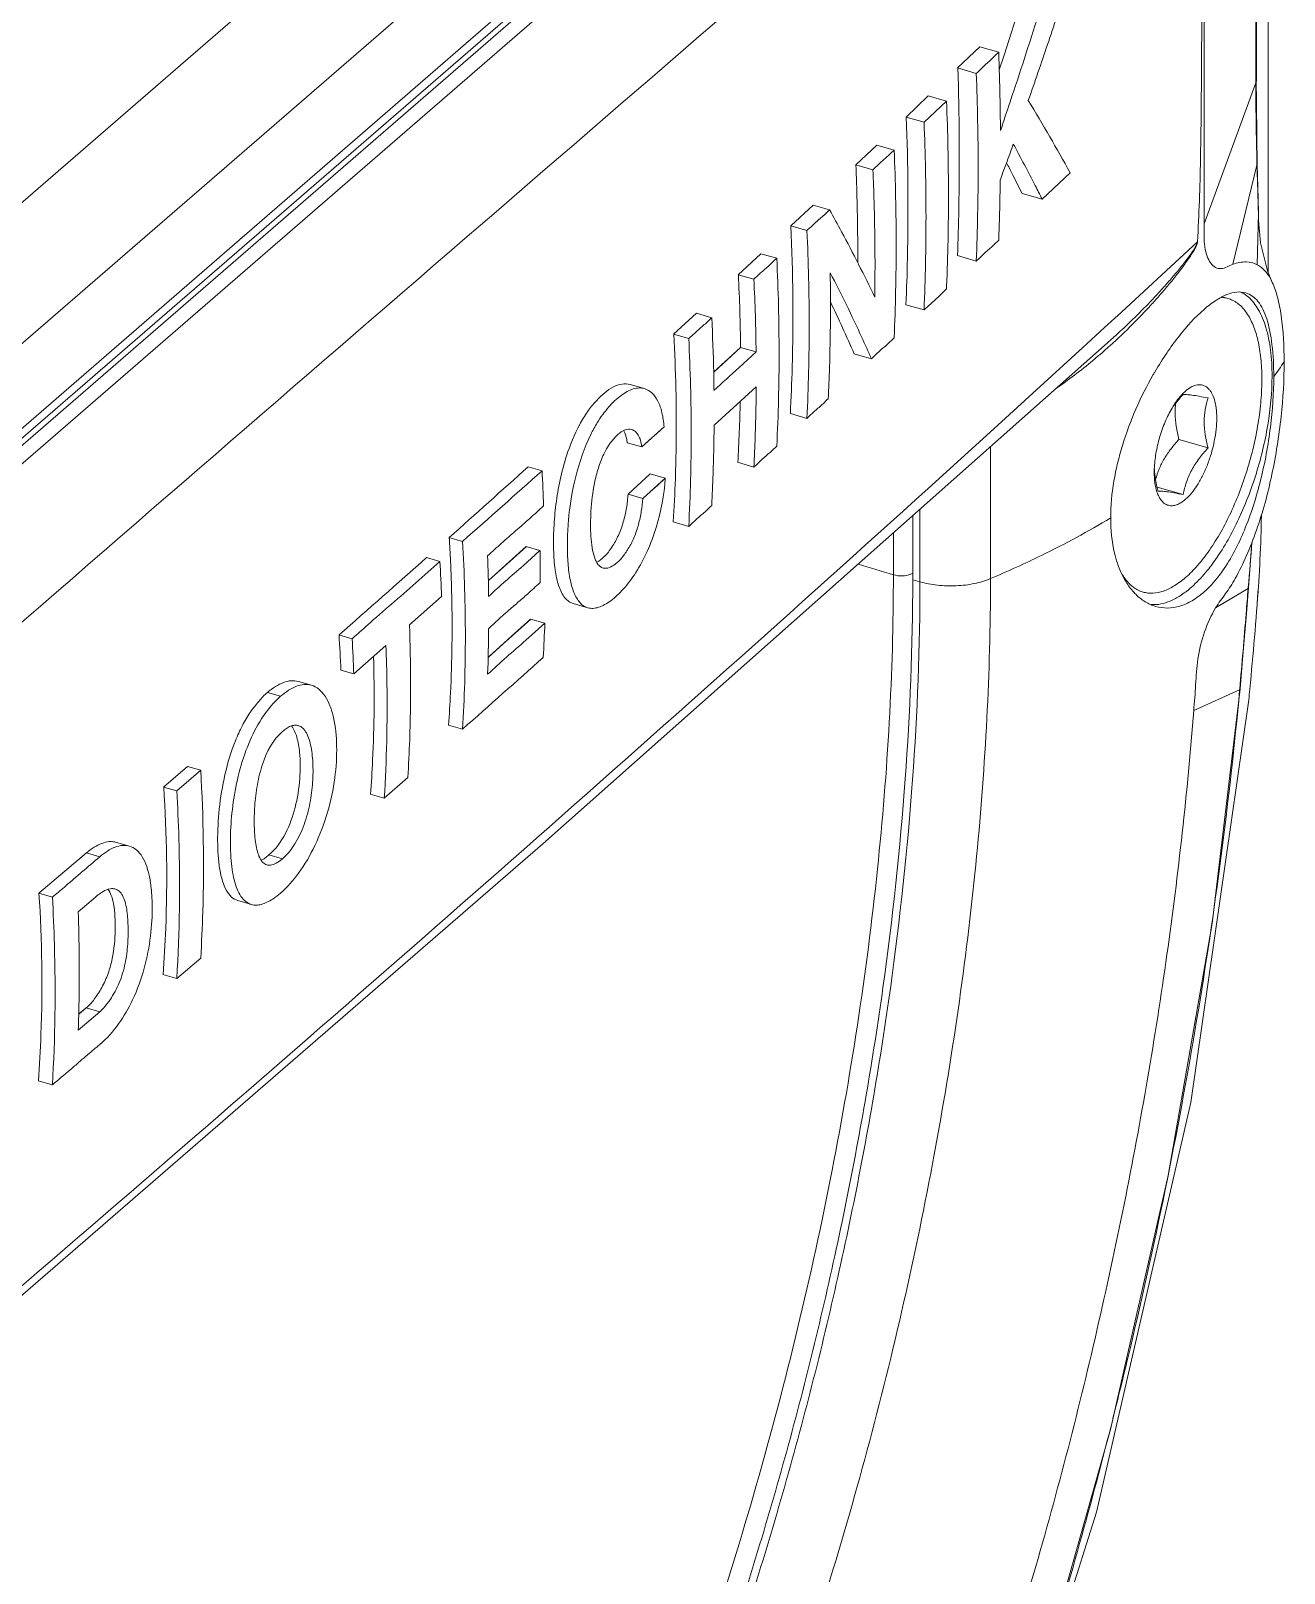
# Model space of a CAD drawing. Header units: millimetres. Extents: x 0 to 3564, y 0 to 2520.
# Drawn here: x 2836.3 to 2877, y 1977.7 to 2027.8 of the extents above; entities that cross this region are included whole.
import ezdxf

# ---------------------------------------------------------------- set-up
doc = ezdxf.new("R2010")
doc.units = ezdxf.units.MM
doc.layers.get('0').update_dxf_attribs({"lineweight": 13})

msp = doc.modelspace()

# ---------------------------------------------------------------- linework, layer by layer
for p, q in [((2876.513, 2047.418), (2876.513, 2019.907)), ((2876.107, 2043.525), (2876.111, 2026.077)), ((2876.126, 2026.137), (2876.122, 2043.586)), ((2874.431, 2021.492), (2874.424, 2041.398)), ((2812.191, 1996.985), (2862.059, 2040.172)), ((2864.68, 2039.695), (2812.191, 1994.238)), ((2812.191, 1993.906), (2864.922, 2039.572)), ((2864.705, 2039.157), (2812.191, 1993.677)), ((2812.191, 1993.075), (2865.238, 2039.016)), ((2812.191, 2001.573), (2855.322, 2038.925)), ((2868.002, 2027.209), (2868.402, 2028.465)), ((2866.416, 2026.555), (2867.132, 2027.242)), ((2867.132, 2027.242), (2867.75, 2027.064)), ((2867.935, 2027.003), (2868.002, 2027.209)), ((2867.936, 2027.003), (2868.002, 2027.209)), ((2866.416, 2026.555), (2867.022, 2026.38)), ((2876.111, 2026.077), (2874.431, 2021.492)), ((2876.126, 2026.137), (2876.111, 2026.077)), ((2876.126, 2026.139), (2876.126, 2026.137)), ((2864.741, 2024.96), (2865.462, 2025.645)), ((2865.322, 2024.792), (2866.053, 2025.474)), ((2865.462, 2025.645), (2866.053, 2025.474)), ((2864.741, 2024.96), (2865.322, 2024.792)), ((2863.109, 2023.408), (2863.788, 2024.049)), ((2863.788, 2024.049), (2864.349, 2023.887)), ((2863.109, 2023.408), (2863.66, 2023.249)), ((2868.212, 2023.073), (2868.19, 2023.116)), ((2868.212, 2023.073), (2868.19, 2023.116)), ((2868.513, 2022.481), (2868.212, 2023.073)), ((2869.161, 2022.293), (2870.07, 2023.153)), ((2876.146, 2023.4), (2875.366, 2020.177)), ((2876.145, 2023.441), (2876.146, 2023.4)), ((2876.152, 2023.441), (2876.146, 2023.4)), ((2876.146, 2023.4), (2876.161, 2022.88)), ((2868.513, 2022.481), (2869.161, 2022.293)), ((2860.992, 2021.422), (2861.718, 2022.101)), ((2861.718, 2022.101), (2862.251, 2021.947)), ((2876.193, 2021.844), (2876.156, 2020.163)), ((2876.193, 2021.851), (2876.193, 2021.844)), ((2876.193, 2021.844), (2876.2, 2021.615)), ((2860.992, 2021.422), (2861.517, 2021.271)), ((2859.28, 2019.838), (2860.015, 2020.52)), ((2860.015, 2020.52), (2860.535, 2020.37)), ((2866.406, 2020.458), (2867.022, 2020.281)), ((2874.21, 2020.907), (2871.737, 2018.623)), ((2859.28, 2019.838), (2859.792, 2019.69)), ((2866.053, 2019.374), (2866.056, 2019.464)), ((2866.053, 2019.374), (2866.057, 2019.464)), ((2865.816, 2019.145), (2865.322, 2018.692)), ((2866.053, 2019.374), (2865.816, 2019.145)), ((2875.199, 2019.068), (2875.069, 2019.105)), ((2857.182, 2017.903), (2857.922, 2018.583)), ((2857.922, 2018.583), (2858.421, 2018.439)), ((2864.73, 2018.863), (2865.322, 2018.692)), ((2871.737, 2018.623), (2871.188, 2018.119)), ((2871.188, 2018.119), (2870.486, 2017.474)), ((2852.934, 2001.348), (2871.477, 2017.797)), ((2857.182, 2017.903), (2857.674, 2017.761)), ((2858.484, 2016.673), (2859.352, 2017.477)), ((2858.491, 2016.671), (2859.358, 2017.475)), ((2859.352, 2017.477), (2859.865, 2017.329)), ((2870.486, 2017.474), (2867.727, 2014.953)), ((2871.477, 2017.797), (2871.486, 2017.805)), ((2859.865, 2017.329), (2859.304, 2016.816)), ((2863.049, 2017.268), (2863.613, 2017.105)), ((2856.24, 2016.136), (2855.768, 2016.272)), ((2858.498, 2014.948), (2859.868, 2016.199)), ((2873.822, 2016.055), (2873.728, 2015.967)), ((2860.977, 2015.327), (2861.517, 2015.171)), ((2867.727, 2014.953), (2866.159, 2013.529)), ((2856.874, 2014.899), (2856.148, 2014.242)), ((2874.556, 2014.211), (2873.61, 2014.484)), ((2856.148, 2014.242), (2855.674, 2014.379)), ((2867.483, 2014.254), (2867.483, 2009.964)), ((2852.45, 2013.601), (2852.906, 2013.469)), ((2859.264, 2013.743), (2859.792, 2013.59)), ((2866.159, 2013.529), (2865.456, 2012.892)), ((2855.703, 2012.705), (2856.422, 2013.364)), ((2856.182, 2012.567), (2856.908, 2013.224)), ((2856.908, 2013.224), (2856.422, 2013.364)), ((2873.744, 2012.696), (2872.901, 2012.939)), ((2855.703, 2012.705), (2856.182, 2012.567)), ((2864.955, 2012.012), (2864.955, 2009.929)), ((2865.19, 2009.861), (2865.19, 2012.22)), ((2857.165, 2011.808), (2857.674, 2011.661)), ((2864.327, 2011.455), (2864.327, 2010.09)), ((2849.881, 2011.301), (2850.324, 2011.173)), ((2851.554, 2010.247), (2852.396, 2011.005)), ((2851.838, 2010.509), (2852.39, 2011.007)), ((2852.39, 2011.007), (2852.839, 2010.877)), ((2875.87, 2009.675), (2875.982, 2011.142)), ((2849.146, 2010.648), (2849.586, 2010.521)), ((2851.16, 2009.901), (2851.838, 2010.509)), ((2852.289, 2010.379), (2852.839, 2010.877)), ((2851.166, 2009.899), (2851.554, 2010.247)), ((2864.894, 2010.104), (2864.962, 2010.136)), ((2864.955, 2009.929), (2865.19, 2009.861)), ((2872.445, 2009.527), (2872.315, 2009.564)), ((2875.86, 2009.64), (2874.801, 2009.01)), ((2875.87, 2009.675), (2875.86, 2009.64)), ((2875.863, 2009.675), (2875.86, 2009.64)), ((2849.64, 2009.379), (2848.598, 2008.46)), ((2853.919, 2009.154), (2854.393, 2009.017)), ((2851.634, 2007.834), (2852.539, 2008.648)), ((2852.384, 2007.963), (2852.997, 2008.517)), ((2852.533, 2008.65), (2852.997, 2008.517)), ((2846.301, 2008.137), (2846.733, 2008.012)), ((2847.833, 2007.787), (2846.787, 2006.87)), ((2851.155, 2007.412), (2851.302, 2007.544)), ((2851.161, 2007.41), (2851.634, 2007.834)), ((2875.69, 2007.461), (2875.596, 2006.382)), ((2846.363, 2006.992), (2846.787, 2006.87)), ((2845.407, 2006.499), (2844.986, 2006.62)), ((2843.977, 2006.265), (2844.408, 2006.141)), ((2875.582, 2006.345), (2874.09, 2005.677)), ((2875.585, 2006.383), (2875.582, 2006.345)), ((2875.596, 2006.382), (2875.582, 2006.345)), ((2849.861, 2005.207), (2850.324, 2005.073)), ((2840.601, 2003.192), (2841.38, 2003.861)), ((2841.032, 2003.068), (2841.81, 2003.737)), ((2841.38, 2003.861), (2841.81, 2003.737)), ((2848.544, 2003.502), (2847.779, 2002.829)), ((2840.601, 2003.192), (2841.032, 2003.068)), ((2847.324, 2002.961), (2847.779, 2002.829)), ((2839.493, 2001.272), (2839.069, 2001.395)), ((2836.548, 1999.743), (2838.093, 2001.052)), ((2838.093, 2001.052), (2838.529, 2000.925)), ((2844.029, 2000.987), (2844.466, 2000.861)), ((2843.772, 2000.81), (2843.848, 2000.849)), ((2836.548, 1999.743), (2836.989, 1999.616)), ((2838.388, 1999.618), (2837.828, 1999.141)), ((2843.018, 1999.502), (2843.456, 1999.375)), ((2841.81, 1997.637), (2841.032, 1996.968)), ((2840.58, 1997.098), (2841.032, 1996.968)), ((2837.828, 1995.295), (2838.528, 1995.891)), ((2837.841, 1995.811), (2838.085, 1996.019)), ((2837.846, 1995.809), (2838.091, 1996.017)), ((2838.528, 1995.891), (2838.085, 1996.019)), ((2836.527, 1993.649), (2836.989, 1993.516)), ((2870.933, 1979.631), (2867.656, 1969.277))]:
    msp.add_line(p, q)
for points in [[(2876.152, 2023.441), (2876.136, 2024.305), (2876.125, 2025.461), (2876.124, 2026.139)], [(2876.193, 2021.851), (2876.18, 2022.303), (2876.161, 2023.024), (2876.152, 2023.441)], [(2876.643, 2019.589), (2876.489, 2019.965), (2876.265, 2020.877), (2876.2, 2021.615)], [(2856.874, 2014.899), (2856.636, 2014.678), (2856.386, 2014.462), (2856.148, 2014.242)], [(2856.182, 2012.567), (2856.42, 2012.787), (2856.67, 2013.004), (2856.908, 2013.224)], [(2875.69, 2007.461), (2875.802, 2008.83), (2875.87, 2009.675)], [(2851.302, 2007.544), (2851.918, 2008.097), (2852.533, 2008.65)], [(2869.2, 1974.559), (2871.381, 1982.316), (2873.264, 1990.566), (2874.687, 1998.756), (2875.596, 2006.382)], [(2875.878, 2006.023), (2873.997, 1992.942), (2870.933, 1979.631)], [(2810.893, 1965.325), (2829.518, 1981.072), (2852.934, 2001.348)]]:
    msp.add_lwpolyline(points)
for centre, radius, start, end in [((2737.605, 2069.101), 136.961, 341.87504, 342.09924), ((2827.171, 2002.066), 46.105, 27.166, 27.6651), ((3224.31, 2033.235), 348.303, 181.70368, 181.87406), ((2801.064, 2016.897), 58.297, 0.56881, 2.8907), ((2797.653, 2016.6), 62.216, 0.67117, 2.84691), ((2816.901, 1997.253), 50.302, 23.447, 25.56), ((2875.972, 2017.252), 2.1, 116.7924, 119.6821), ((2874.935, 2018.137), 0.968, 82.0215, 86.7854), ((2875.878, 2017.437), 1.893, 115.405, 116.7648), ((2875.791, 2017.621), 1.689, 111.7193, 115.4481), ((2874.938, 2018.164), 0.941, 73.9237, 82.0262), ((2858.741, 2031.606), 18.908, 311.8901, 314.9694), ((2856.43, 2034.516), 22.494, 312.0187, 313.8931), ((2858.871, 2031.462), 18.714, 310.8363, 311.8873), ((2859.145, 2031.135), 18.288, 304.862, 309.6355), ((2858.969, 2031.349), 18.565, 309.6322, 310.8366), ((2866.918, 2023.784), 12.172, 323.4119, 326.176), ((2569.648, 2332.963), 428.776, 312.34981, 312.49613), ((2882.633, 2010.939), 11.363, 149.5588, 150.1628), ((2804.348, 2016.876), 55.012, 356.7323, 358.7906), ((2876.084, 2013.911), 3.135, 147.8013, 149.3987), ((2876.073, 2013.636), 3.273, 143.6375, 145.2022), ((2875.859, 2015.333), 2.374, 171.7879, 180.0181), ((2418.402, 2495.902), 648.86, 311.681493, 311.98597), ((2306.6, 2625.243), 820.194, 311.523055, 311.764431), ((2797.531, 2010.377), 55.461, 2.0153, 3.1957), ((2876.012, 2013.417), 3.205, 177.9963, 179.9752), ((2875.503, 2013.663), 2.696, 182.7697, 185.1941), ((2806.662, 2014.935), 50.607, 356.4547, 358.0418), ((2875.598, 2013.672), 2.791, 185.1881, 185.7294), ((2828.321, 2012.912), 47.978, 355.5105, 358.9413), ((2803.17, 2008.298), 46.814, 2.7329, 3.676), ((2521.607, 2039.52), 355.511, 355.1844, 355.42177), ((2412.473, 2502.58), 657.79, 311.26428, 311.594824), ((2795.595, 2007.415), 54.081, 2.0812, 3.2923), ((2804.234, 2008.347), 45.748, 1.3067, 2.736), ((2797.245, 2008.763), 53.928, 0.6645, 2.0645), ((2799.472, 2010.263), 53.371, 359.5402, 0.6595), ((2828.956, 1895.387), 120.032, 72.86138, 73.43288), ((2853.783, 2042.31), 35.128, 292.9555, 294.4638), ((2784.051, 2009.965), 83.432, 359.76387, 359.99928), ((2783.757, 2009.862), 81.434, 359.76387, 359.99928), ((2872.705, 2010.428), 0.938, 245.8872, 253.8828), ((2871.577, 2012.44), 3.679, 310.9106, 312.865), ((2740.604, 2019.4), 135.935, 354.50183, 355.92819), ((2891.227, 1959.017), 66.178, 130.76898, 131.65875), ((2782.51, 2081.195), 97.367, 311.26908, 311.66682), ((2801.85, 2010.348), 51.179, 356.7016, 357.9489), ((2801.398, 2005.147), 45.008, 2.348, 3.8068), ((2792.73, 2004.866), 54.094, 2.1228, 3.3339), ((2799.209, 2008.764), 51.963, 357.9004, 359.5391), ((2309.837, 2615.503), 815.322, 311.522332, 311.768786), ((2736.555, 2019.769), 140, 354.36511, 354.51025), ((2709.869, 2023.56), 166.686, 345.80435, 346.49753), ((2708.319, 2023.955), 168.286, 342.93278, 345.80338)]:
    msp.add_arc(centre, radius, start, end)
for points, knots in [([(2808.651, 1984.828), (2819.725, 1994.37), (2841.488, 2013.401), (2863.433, 2032.222), (2874.212, 2041.606)], [0, 0, 0, 0, 0.505642, 1, 1, 1, 1]), ([(2874.212, 2041.605), (2874.269, 2040.773), (2874.317, 2039.085), (2874.343, 2036.538), (2874.355, 2033.963), (2874.358, 2031.379), (2874.355, 2028.786), (2874.342, 2026.184), (2874.317, 2023.557), (2874.265, 2021.796), (2874.21, 2020.909)], [0, 0, 0, 0, 0.120909, 0.244622, 0.369128, 0.494023, 0.619216, 0.744796, 0.871119, 1, 1, 1, 1]), ([(2869.946, 2029.135), (2869.746, 2028.526), (2869.338, 2027.312), (2868.924, 2026.099), (2868.712, 2025.494)], [0, 0, 0, 0, 0.499804, 1, 1, 1, 1]), ([(2867.807, 2024.519), (2867.913, 2024.832), (2868.334, 2026.082), (2868.742, 2027.337), (2869.041, 2028.28)], [0, 0, 0, 0, 0.250157, 1, 1, 1, 1]), ([(2867.022, 2026.38), (2867.082, 2026.436), (2867.181, 2026.542), (2867.336, 2026.683), (2867.484, 2026.802), (2867.619, 2026.933), (2867.705, 2027.022), (2867.75, 2027.064)], [0, 0, 0, 0, 0.246116, 0.435379, 0.628708, 0.815352, 1, 1, 1, 1]), ([(2867.807, 2024.519), (2867.805, 2024.73), (2867.797, 2025.579), (2867.773, 2026.427), (2867.75, 2027.064)], [0, 0, 0, 0, 0.249146, 1, 1, 1, 1]), ([(2866.412, 2020.457), (2866.43, 2020.961), (2866.484, 2022.993), (2866.47, 2025.027), (2866.422, 2026.554)], [0, 0, 0, 0, 0.248269, 1, 1, 1, 1]), ([(2867.022, 2026.38), (2867.059, 2025.358), (2867.106, 2023.325), (2867.059, 2021.291), (2867.022, 2020.281)], [0, 0, 0, 0, 0.502894, 1, 1, 1, 1]), ([(2876.109, 2026.077), (2876.109, 2025.856), (2876.112, 2024.977), (2876.127, 2024.098), (2876.145, 2023.441)], [0, 0, 0, 0, 0.251288, 1, 1, 1, 1]), ([(2866.057, 2019.464), (2866.098, 2020.459), (2866.136, 2022.463), (2866.095, 2024.467), (2866.053, 2025.474)], [0, 0, 0, 0, 0.497061, 1, 1, 1, 1]), ([(2868.712, 2025.494), (2868.949, 2025.105), (2869.409, 2024.328), (2869.855, 2023.544), (2870.07, 2023.153)], [0, 0, 0, 0, 0.505551, 1, 1, 1, 1]), ([(2864.736, 2018.861), (2864.757, 2019.365), (2864.82, 2021.397), (2864.803, 2023.431), (2864.747, 2024.958)], [0, 0, 0, 0, 0.247991, 1, 1, 1, 1]), ([(2865.322, 2024.792), (2865.364, 2023.77), (2865.409, 2021.736), (2865.365, 2019.702), (2865.322, 2018.692)], [0, 0, 0, 0, 0.503081, 1, 1, 1, 1]), ([(2868.224, 2024.083), (2868.189, 2023.985), (2868.132, 2023.813), (2868.042, 2023.57), (2867.927, 2023.281), (2867.854, 2023.06), (2867.801, 2022.914)], [0, 0, 0, 0, 0.249725, 0.437291, 0.625153, 1, 1, 1, 1]), ([(2869.161, 2022.293), (2869.087, 2022.442), (2868.781, 2023.042), (2868.467, 2023.638), (2868.224, 2024.083)], [0, 0, 0, 0, 0.246991, 1, 1, 1, 1]), ([(2863.66, 2023.249), (2863.717, 2023.301), (2863.812, 2023.399), (2863.959, 2023.531), (2864.141, 2023.68), (2864.264, 2023.808), (2864.349, 2023.887)], [0, 0, 0, 0, 0.246681, 0.435696, 0.628167, 1, 1, 1, 1]), ([(2864.349, 2017.788), (2864.396, 2018.797), (2864.436, 2020.831), (2864.396, 2022.865), (2864.349, 2023.887)], [0, 0, 0, 0, 0.496831, 1, 1, 1, 1]), ([(2863.167, 2020.229), (2863.168, 2020.493), (2863.166, 2021.552), (2863.14, 2022.611), (2863.107, 2023.406)], [0, 0, 0, 0, 0.248727, 1, 1, 1, 1]), ([(2863.66, 2023.249), (2863.676, 2022.902), (2863.727, 2021.524), (2863.737, 2020.144), (2863.721, 2019.112)], [0, 0, 0, 0, 0.251664, 1, 1, 1, 1]), ([(2867.75, 2020.964), (2867.756, 2021.126), (2867.779, 2021.776), (2867.795, 2022.426), (2867.801, 2022.914)], [0, 0, 0, 0, 0.24934, 1, 1, 1, 1]), ([(2861.517, 2021.271), (2861.577, 2021.326), (2861.68, 2021.43), (2861.835, 2021.569), (2862.029, 2021.728), (2862.16, 2021.863), (2862.251, 2021.947)], [0, 0, 0, 0, 0.247032, 0.435889, 0.627826, 1, 1, 1, 1]), ([(2862.251, 2021.947), (2862.384, 2021.709), (2862.896, 2020.776), (2863.378, 2019.826), (2863.721, 2019.112)], [0, 0, 0, 0, 0.25571, 1, 1, 1, 1]), ([(2875.366, 2020.177), (2875.298, 2020.155), (2875.177, 2020.088), (2874.985, 2020.016), (2874.78, 2020.06), (2874.621, 2020.215), (2874.509, 2020.45), (2874.439, 2020.755), (2874.423, 2021.11), (2874.428, 2021.361), (2874.428, 2021.491)], [0, 0, 0, 0, 0.099898, 0.195442, 0.282315, 0.378842, 0.498598, 0.645488, 0.816925, 1, 1, 1, 1]), ([(2860.977, 2015.327), (2861.004, 2015.829), (2861.085, 2017.86), (2861.063, 2019.895), (2860.992, 2021.422)], [0, 0, 0, 0, 0.247461, 1, 1, 1, 1]), ([(2861.517, 2021.271), (2861.563, 2020.248), (2861.617, 2018.214), (2861.564, 2016.18), (2861.517, 2015.171)], [0, 0, 0, 0, 0.503489, 1, 1, 1, 1]), ([(2867.75, 2020.964), (2867.69, 2020.908), (2867.59, 2020.802), (2867.435, 2020.662), (2867.288, 2020.542), (2867.153, 2020.411), (2867.067, 2020.323), (2867.022, 2020.281)], [0, 0, 0, 0, 0.246091, 0.435397, 0.628717, 0.815313, 1, 1, 1, 1]), ([(2872.025, 2018.307), (2872.225, 2018.499), (2872.52, 2018.793), (2872.902, 2019.198), (2873.183, 2019.507), (2873.459, 2019.825), (2873.683, 2020.097), (2873.858, 2020.322), (2873.988, 2020.498), (2874.094, 2020.653), (2874.171, 2020.789), (2874.204, 2020.866), (2874.21, 2020.909)], [0, 0, 0, 0, 0.243881, 0.366036, 0.488499, 0.611493, 0.735479, 0.798188, 0.861857, 0.927647, 0.962527, 1, 1, 1, 1]), ([(2874.21, 2020.909), (2874.21, 2020.868), (2874.184, 2020.79), (2874.114, 2020.652), (2874.014, 2020.492), (2873.891, 2020.31), (2873.723, 2020.078), (2873.508, 2019.797), (2873.241, 2019.469), (2872.968, 2019.149), (2872.593, 2018.731), (2872.302, 2018.427), (2872.104, 2018.229)], [0, 0, 0, 0, 0.035316, 0.070061, 0.135876, 0.199532, 0.262206, 0.386175, 0.509304, 0.632086, 0.754733, 1, 1, 1, 1]), ([(2859.792, 2019.69), (2859.854, 2019.746), (2859.958, 2019.849), (2860.115, 2019.99), (2860.31, 2020.151), (2860.443, 2020.285), (2860.535, 2020.37)], [0, 0, 0, 0, 0.247316, 0.436045, 0.627553, 1, 1, 1, 1]), ([(2860.535, 2014.27), (2860.588, 2015.278), (2860.634, 2017.313), (2860.587, 2019.347), (2860.535, 2020.37)], [0, 0, 0, 0, 0.49645, 1, 1, 1, 1]), ([(2875.366, 2020.177), (2875.502, 2020.222), (2875.771, 2020.287), (2876.046, 2020.222), (2876.156, 2020.163)], [0, 0, 0, 0, 0.534903, 1, 1, 1, 1]), ([(2876.156, 2020.163), (2876.206, 2020.137), (2876.417, 2019.992), (2876.559, 2019.768), (2876.643, 2019.589)], [0, 0, 0, 0, 0.222485, 1, 1, 1, 1]), ([(2862.209, 2015.808), (2862.225, 2016.147), (2862.28, 2017.511), (2862.289, 2018.876), (2862.273, 2019.902)], [0, 0, 0, 0, 0.248296, 1, 1, 1, 1]), ([(2863.613, 2017.105), (2863.512, 2017.337), (2863.087, 2018.28), (2862.633, 2019.209), (2862.273, 2019.902)], [0, 0, 0, 0, 0.244572, 1, 1, 1, 1]), ([(2876.643, 2019.589), (2876.715, 2019.435), (2876.834, 2019.078), (2876.996, 2018.217), (2877.028, 2017.509), (2877.029, 2017.009)], [0, 0, 0, 0, 0.194554, 0.427943, 1, 1, 1, 1]), ([(2873.822, 2009.997), (2873.963, 2010.119), (2874.24, 2010.403), (2874.621, 2010.899), (2874.982, 2011.48), (2875.315, 2012.132), (2875.61, 2012.837), (2875.861, 2013.579), (2876.061, 2014.339), (2876.206, 2015.098), (2876.291, 2015.836), (2876.314, 2016.536), (2876.276, 2017.18), (2876.177, 2017.753), (2876.019, 2018.241), (2875.833, 2018.58), (2875.656, 2018.791), (2875.515, 2018.915), (2875.363, 2019.009), (2875.254, 2019.052), (2875.199, 2019.068)], [0, 0, 0, 0, 0.055389, 0.117513, 0.185555, 0.258364, 0.334559, 0.412612, 0.490921, 0.567873, 0.641908, 0.711592, 0.775692, 0.83327, 0.883822, 0.927484, 0.947071, 0.965448, 0.982954, 1, 1, 1, 1]), ([(2874.932, 2019.077), (2874.891, 2019.053), (2874.713, 2018.945), (2874.549, 2018.817), (2874.428, 2018.712)], [0, 0, 0, 0, 0.22986, 1, 1, 1, 1]), ([(2875.779, 2019.249), (2875.686, 2019.275), (2875.473, 2019.29), (2875.27, 2019.232), (2875.166, 2019.191)], [0, 0, 0, 0, 0.464576, 1, 1, 1, 1]), ([(2875.625, 2019.276), (2875.646, 2019.266), (2875.729, 2019.221), (2875.806, 2019.165), (2875.86, 2019.118)], [0, 0, 0, 0, 0.244608, 1, 1, 1, 1]), ([(2876.691, 2016.529), (2876.691, 2016.877), (2876.662, 2017.507), (2876.53, 2018.245), (2876.351, 2018.708), (2876.195, 2018.965), (2876.006, 2019.153), (2875.855, 2019.227), (2875.779, 2019.249)], [0, 0, 0, 0, 0.34557, 0.625416, 0.739162, 0.836726, 0.92162, 1, 1, 1, 1]), ([(2875.86, 2019.118), (2875.992, 2019.003), (2876.231, 2018.689), (2876.466, 2018.095), (2876.608, 2017.363), (2876.636, 2016.829), (2876.636, 2016.545)], [0, 0, 0, 0, 0.190924, 0.419826, 0.690626, 1, 1, 1, 1]), ([(2857.674, 2017.761), (2857.736, 2017.817), (2857.841, 2017.919), (2857.998, 2018.06), (2858.193, 2018.222), (2858.328, 2018.355), (2858.421, 2018.439)], [0, 0, 0, 0, 0.247663, 0.436234, 0.627218, 1, 1, 1, 1]), ([(2858.496, 2016.077), (2858.493, 2016.274), (2858.48, 2017.061), (2858.451, 2017.849), (2858.421, 2018.439)], [0, 0, 0, 0, 0.248941, 1, 1, 1, 1]), ([(2872.836, 2016.697), (2873.073, 2017.1), (2873.553, 2017.814), (2874.132, 2018.456), (2874.428, 2018.712)], [0, 0, 0, 0, 0.544471, 1, 1, 1, 1]), ([(2857.239, 2013.206), (2857.252, 2013.593), (2857.288, 2015.159), (2857.253, 2016.725), (2857.189, 2017.901)], [0, 0, 0, 0, 0.247598, 1, 1, 1, 1]), ([(2857.674, 2017.761), (2857.725, 2016.737), (2857.783, 2014.703), (2857.726, 2012.669), (2857.674, 2011.661)], [0, 0, 0, 0, 0.503806, 1, 1, 1, 1]), ([(2864.349, 2017.788), (2864.289, 2017.732), (2864.187, 2017.627), (2864.03, 2017.486), (2863.883, 2017.366), (2863.747, 2017.235), (2863.659, 2017.147), (2863.613, 2017.105)], [0, 0, 0, 0, 0.246658, 0.435714, 0.628167, 0.814901, 1, 1, 1, 1]), ([(2875.436, 2009.964), (2875.571, 2010.207), (2875.821, 2010.723), (2876.26, 2011.839), (2876.665, 2013.348), (2876.953, 2015.184), (2877.03, 2016.415), (2877.029, 2017.009)], [0, 0, 0, 0, 0.114353, 0.235624, 0.493414, 0.755519, 1, 1, 1, 1]), ([(2871.391, 2011.939), (2871.391, 2012.733), (2871.695, 2014.364), (2872.359, 2015.867), (2872.776, 2016.593)], [0, 0, 0, 0, 0.486932, 1, 1, 1, 1]), ([(2876.636, 2016.545), (2876.636, 2016.013), (2876.529, 2014.91), (2876.133, 2013.29), (2875.531, 2011.764), (2874.99, 2010.837), (2874.689, 2010.433)], [0, 0, 0, 0, 0.245273, 0.508389, 0.767138, 1, 1, 1, 1]), ([(2876.69, 2016.529), (2876.69, 2015.981), (2876.609, 2014.848), (2876.302, 2013.171), (2875.805, 2011.588), (2875.315, 2010.626), (2875.027, 2010.215)], [0, 0, 0, 0, 0.248665, 0.514593, 0.772254, 1, 1, 1, 1]), ([(2855.768, 2016.272), (2855.684, 2016.297), (2855.491, 2016.302), (2855.206, 2016.196), (2854.924, 2015.998), (2854.643, 2015.725), (2854.37, 2015.379), (2854.017, 2014.801), (2853.816, 2014.307), (2853.703, 2013.958)], [0, 0, 0, 0, 0.079164, 0.167934, 0.271084, 0.388804, 0.52107, 0.668383, 1, 1, 1, 1]), ([(2856.24, 2016.136), (2856.182, 2016.153), (2856.055, 2016.167), (2855.86, 2016.131), (2855.662, 2016.045), (2855.384, 2015.862), (2855.043, 2015.53), (2854.812, 2015.209), (2854.701, 2015.028)], [0, 0, 0, 0, 0.090818, 0.187305, 0.293679, 0.411746, 0.682418, 1, 1, 1, 1]), ([(2856.874, 2014.899), (2856.861, 2015.053), (2856.819, 2015.339), (2856.696, 2015.718), (2856.507, 2016.001), (2856.329, 2016.111), (2856.24, 2016.136)], [0, 0, 0, 0, 0.317269, 0.588902, 0.811489, 1, 1, 1, 1]), ([(2859.868, 2016.199), (2859.866, 2015.981), (2859.855, 2015.111), (2859.826, 2014.241), (2859.792, 2013.59)], [0, 0, 0, 0, 0.251188, 1, 1, 1, 1]), ([(2873.728, 2015.967), (2873.674, 2015.911), (2873.569, 2015.788), (2873.477, 2015.654), (2873.431, 2015.582)], [0, 0, 0, 0, 0.475902, 1, 1, 1, 1]), ([(2873.744, 2015.943), (2873.717, 2015.914), (2873.61, 2015.796), (2873.509, 2015.672), (2873.438, 2015.576)], [0, 0, 0, 0, 0.251913, 1, 1, 1, 1]), ([(2874.556, 2015.835), (2874.459, 2015.853), (2874.282, 2015.886), (2874.048, 2015.924), (2873.875, 2015.944), (2873.781, 2015.946), (2873.744, 2015.943)], [0, 0, 0, 0, 0.362378, 0.657216, 0.867117, 1, 1, 1, 1]), ([(2874.837, 2015.176), (2874.837, 2015.285), (2874.826, 2015.49), (2874.772, 2015.77), (2874.693, 2015.968), (2874.61, 2016.091), (2874.543, 2016.163), (2874.468, 2016.216), (2874.387, 2016.25), (2874.299, 2016.265), (2874.207, 2016.26), (2874.113, 2016.236), (2873.977, 2016.176), (2873.882, 2016.108), (2873.822, 2016.055)], [0, 0, 0, 0, 0.176288, 0.330451, 0.46086, 0.51777, 0.569983, 0.618684, 0.665488, 0.712273, 0.760914, 0.81303, 0.86984, 1, 1, 1, 1]), ([(2862.209, 2015.808), (2862.152, 2015.756), (2862.056, 2015.659), (2861.909, 2015.527), (2861.727, 2015.377), (2861.603, 2015.25), (2861.517, 2015.171)], [0, 0, 0, 0, 0.247012, 0.43591, 0.627833, 1, 1, 1, 1]), ([(2873.386, 2015.507), (2873.3, 2015.363), (2873.147, 2015.052), (2872.971, 2014.556), (2872.853, 2014.044), (2872.815, 2013.698), (2872.809, 2013.529)], [0, 0, 0, 0, 0.242182, 0.499274, 0.756721, 1, 1, 1, 1]), ([(2874.556, 2015.835), (2874.518, 2015.712), (2874.453, 2015.456), (2874.431, 2015.193), (2874.431, 2015.059)], [0, 0, 0, 0, 0.489926, 1, 1, 1, 1]), ([(2854.701, 2015.028), (2854.625, 2014.904), (2854.323, 2014.353), (2854.118, 2013.752), (2854.001, 2013.283)], [0, 0, 0, 0, 0.231507, 1, 1, 1, 1]), ([(2858.421, 2012.339), (2858.432, 2012.556), (2858.473, 2013.425), (2858.494, 2014.294), (2858.498, 2014.948)], [0, 0, 0, 0, 0.248799, 1, 1, 1, 1]), ([(2873.485, 2015.332), (2873.485, 2015.192), (2873.51, 2014.905), (2873.573, 2014.625), (2873.61, 2014.484)], [0, 0, 0, 0, 0.490548, 1, 1, 1, 1]), ([(2873.822, 2012.54), (2873.894, 2012.602), (2874.034, 2012.751), (2874.221, 2013.016), (2874.394, 2013.329), (2874.546, 2013.678), (2874.671, 2014.05), (2874.764, 2014.432), (2874.822, 2014.808), (2874.837, 2015.056), (2874.837, 2015.176)], [0, 0, 0, 0, 0.09859, 0.211371, 0.335842, 0.468575, 0.605586, 0.742619, 0.875421, 1, 1, 1, 1]), ([(2874.431, 2015.059), (2874.431, 2014.919), (2874.456, 2014.632), (2874.519, 2014.352), (2874.556, 2014.211)], [0, 0, 0, 0, 0.49054, 1, 1, 1, 1]), ([(2855.374, 2014.646), (2855.178, 2014.47), (2854.935, 2014.105), (2854.725, 2013.551), (2854.644, 2013.23), (2854.61, 2013.066)], [0, 0, 0, 0, 0.443708, 0.716928, 1, 1, 1, 1]), ([(2855.822, 2014.805), (2855.753, 2014.826), (2855.577, 2014.806), (2855.442, 2014.707), (2855.374, 2014.646)], [0, 0, 0, 0, 0.441409, 1, 1, 1, 1]), ([(2855.674, 2014.379), (2855.67, 2014.417), (2855.652, 2014.55), (2855.613, 2014.684), (2855.564, 2014.766)], [0, 0, 0, 0, 0.286867, 1, 1, 1, 1]), ([(2856.148, 2014.242), (2856.141, 2014.314), (2856.117, 2014.447), (2856.046, 2014.619), (2855.95, 2014.745), (2855.865, 2014.793), (2855.822, 2014.805)], [0, 0, 0, 0, 0.319164, 0.586329, 0.807652, 1, 1, 1, 1]), ([(2873.61, 2014.484), (2873.521, 2014.387), (2873.35, 2014.19), (2873.13, 2013.871), (2872.96, 2013.534), (2872.881, 2013.298), (2872.849, 2013.181)], [0, 0, 0, 0, 0.259381, 0.513343, 0.76018, 1, 1, 1, 1]), ([(2853.703, 2013.958), (2853.619, 2013.699), (2853.482, 2013.174), (2853.348, 2012.386), (2853.282, 2011.624), (2853.271, 2010.914), (2853.315, 2010.283), (2853.409, 2009.819), (2853.531, 2009.518), (2853.637, 2009.346), (2853.765, 2009.219), (2853.867, 2009.169), (2853.919, 2009.154)], [0, 0, 0, 0, 0.161499, 0.321375, 0.473719, 0.615149, 0.742036, 0.849136, 0.894259, 0.93369, 0.968243, 1, 1, 1, 1]), ([(2860.535, 2014.27), (2860.474, 2014.214), (2860.37, 2014.111), (2860.213, 2013.97), (2860.018, 2013.809), (2859.885, 2013.675), (2859.792, 2013.59)], [0, 0, 0, 0, 0.247291, 0.436063, 0.627562, 1, 1, 1, 1]), ([(2873.744, 2012.696), (2873.773, 2012.832), (2873.826, 2013.035), (2873.928, 2013.297), (2874.055, 2013.559), (2874.258, 2013.872), (2874.453, 2014.1), (2874.556, 2014.211)], [0, 0, 0, 0, 0.238591, 0.360573, 0.484672, 0.738998, 1, 1, 1, 1]), ([(2854.001, 2013.283), (2853.883, 2012.81), (2853.769, 2012.1), (2853.722, 2011.175), (2853.734, 2010.55), (2853.796, 2009.996), (2853.901, 2009.593), (2854.023, 2009.334), (2854.127, 2009.185), (2854.25, 2009.075), (2854.345, 2009.031), (2854.393, 2009.017)], [0, 0, 0, 0, 0.325045, 0.476247, 0.61615, 0.741028, 0.846555, 0.891481, 0.931273, 0.966821, 1, 1, 1, 1]), ([(2854.393, 2009.017), (2854.448, 2009.001), (2854.568, 2008.989), (2854.755, 2009.028), (2854.949, 2009.117), (2855.229, 2009.303), (2855.586, 2009.643), (2855.987, 2010.182), (2856.348, 2010.856), (2856.726, 2011.868), (2856.875, 2012.684), (2856.907, 2013.224)], [0, 0, 0, 0, 0.032243, 0.067499, 0.107501, 0.152773, 0.258672, 0.386239, 0.533603, 0.692188, 1, 1, 1, 1]), ([(2854.61, 2013.066), (2854.55, 2012.767), (2854.497, 2012.321), (2854.479, 2011.741), (2854.489, 2011.344), (2854.526, 2010.983), (2854.583, 2010.712), (2854.655, 2010.532), (2854.733, 2010.4), (2854.823, 2010.326), (2854.888, 2010.308)], [0, 0, 0, 0, 0.316782, 0.464085, 0.602468, 0.729284, 0.840379, 0.888197, 0.930197, 1, 1, 1, 1]), ([(2872.807, 2013.418), (2872.807, 2013.304), (2872.819, 2013.09), (2872.862, 2012.88), (2872.893, 2012.786)], [0, 0, 0, 0, 0.535787, 1, 1, 1, 1]), ([(2872.932, 2012.805), (2872.919, 2012.854), (2872.871, 2013.047), (2872.835, 2013.245), (2872.82, 2013.393)], [0, 0, 0, 0, 0.254105, 1, 1, 1, 1]), ([(2865.456, 2012.892), (2861.103, 2008.952), (2852.342, 2001.147), (2839.084, 1989.608), (2825.747, 1978.209), (2816.762, 1970.739), (2812.239, 1967.046)], [0, 0, 0, 0, 0.250755, 0.501046, 0.750609, 1, 1, 1, 1]), ([(2854.888, 2010.308), (2855.022, 2010.269), (2855.273, 2010.405), (2855.52, 2010.651), (2855.727, 2010.95), (2855.911, 2011.312), (2856.048, 2011.722), (2856.137, 2012.145), (2856.171, 2012.428), (2856.182, 2012.567)], [0, 0, 0, 0, 0.149851, 0.256902, 0.386959, 0.535297, 0.693635, 0.850317, 1, 1, 1, 1]), ([(2855.179, 2010.99), (2855.257, 2011.11), (2855.402, 2011.374), (2855.531, 2011.73), (2855.608, 2012.033), (2855.671, 2012.331), (2855.691, 2012.557), (2855.703, 2012.705)], [0, 0, 0, 0, 0.23721, 0.495565, 0.625673, 0.753476, 1, 1, 1, 1]), ([(2872.893, 2012.786), (2872.911, 2012.729), (2872.953, 2012.625), (2873.039, 2012.491), (2873.143, 2012.394), (2873.265, 2012.338), (2873.399, 2012.326), (2873.54, 2012.358), (2873.685, 2012.431), (2873.776, 2012.5), (2873.822, 2012.54)], [0, 0, 0, 0, 0.14764, 0.276666, 0.39071, 0.496421, 0.60275, 0.718438, 0.849812, 1, 1, 1, 1]), ([(2872.932, 2012.805), (2872.969, 2012.807), (2873.063, 2012.805), (2873.236, 2012.785), (2873.47, 2012.747), (2873.647, 2012.714), (2873.744, 2012.696)], [0, 0, 0, 0, 0.132882, 0.342783, 0.637622, 1, 1, 1, 1]), ([(2852.958, 2012.328), (2852.807, 2012.193), (2852.51, 2011.916), (2852.125, 2011.583), (2851.815, 2011.317), (2851.511, 2011.046), (2851.289, 2010.84), (2851.138, 2010.706)], [0, 0, 0, 0, 0.248577, 0.500024, 0.626326, 0.751365, 1, 1, 1, 1]), ([(2858.421, 2012.34), (2858.359, 2012.284), (2858.254, 2012.181), (2858.096, 2012.041), (2857.902, 2011.879), (2857.767, 2011.745), (2857.674, 2011.661)], [0, 0, 0, 0, 0.247638, 0.436253, 0.627227, 1, 1, 1, 1]), ([(2868.33, 2010.336), (2868.601, 2010.459), (2869.643, 2010.95), (2870.659, 2011.498), (2871.391, 2011.939)], [0, 0, 0, 0, 0.258102, 1, 1, 1, 1]), ([(2871.611, 2010.461), (2871.574, 2010.57), (2871.438, 2011.052), (2871.391, 2011.555), (2871.391, 2011.939)], [0, 0, 0, 0, 0.231522, 1, 1, 1, 1]), ([(2850.324, 2011.173), (2850.382, 2010.149), (2850.443, 2008.115), (2850.383, 2006.08), (2850.324, 2005.073)], [0, 0, 0, 0, 0.50419, 1, 1, 1, 1]), ([(2854.68, 2010.489), (2854.772, 2010.538), (2854.961, 2010.689), (2855.106, 2010.878), (2855.179, 2010.99)], [0, 0, 0, 0, 0.438072, 1, 1, 1, 1]), ([(2848.012, 2009.137), (2848.278, 2009.366), (2848.807, 2009.821), (2849.325, 2010.29), (2849.586, 2010.521)], [0, 0, 0, 0, 0.501949, 1, 1, 1, 1]), ([(2872.004, 2009.686), (2871.964, 2009.74), (2871.801, 2009.982), (2871.682, 2010.25), (2871.611, 2010.461)], [0, 0, 0, 0, 0.234562, 1, 1, 1, 1]), ([(2874.689, 2010.433), (2874.64, 2010.367), (2874.452, 2010.125), (2874.245, 2009.897), (2874.08, 2009.744)], [0, 0, 0, 0, 0.265917, 1, 1, 1, 1]), ([(2864.955, 2009.929), (2864.955, 2007.77), (2864.779, 2003.339), (2864.048, 1996.591), (2862.853, 1989.662), (2861.217, 1982.677), (2859.168, 1975.761), (2856.743, 1969.036), (2853.984, 1962.623), (2850.943, 1956.636), (2847.672, 1951.181), (2844.23, 1946.353), (2840.677, 1942.237), (2837.072, 1938.901), (2833.469, 1936.404), (2829.921, 1934.791), (2826.979, 1934.217), (2824.769, 1934.277), (2823.719, 1934.467), (2823.211, 1934.6)], [0, 0, 0, 0, 0.069479, 0.142599, 0.218345, 0.295649, 0.373382, 0.450412, 0.525621, 0.597945, 0.66641, 0.73017, 0.788559, 0.84115, 0.887857, 0.929064, 0.965806, 0.983089, 1, 1, 1, 1]), ([(2864.327, 2010.089), (2864.327, 2006.896), (2863.942, 2000.295), (2862.399, 1990.29), (2859.922, 1980.147), (2856.603, 1970.248), (2852.57, 1960.968), (2848.654, 1953.881), (2845.264, 1948.826), (2842.704, 1945.484), (2840.094, 1942.537), (2838.265, 1940.784), (2837.345, 1939.988)], [0, 0, 0, 0, 0.124565, 0.257342, 0.394358, 0.53135, 0.664065, 0.788519, 0.84657, 0.901337, 0.952555, 1, 1, 1, 1]), ([(2851.169, 2009.388), (2851.354, 2009.553), (2851.717, 2009.894), (2852.101, 2010.213), (2852.289, 2010.379)], [0, 0, 0, 0, 0.496575, 1, 1, 1, 1]), ([(2864.327, 2010.09), (2864.42, 2010.061), (2864.613, 2010.04), (2864.806, 2010.07), (2864.894, 2010.104)], [0, 0, 0, 0, 0.506016, 1, 1, 1, 1]), ([(2865.19, 2009.861), (2865.376, 2009.807), (2865.768, 2009.734), (2866.366, 2009.716), (2866.948, 2009.785), (2867.316, 2009.893), (2867.483, 2009.964)], [0, 0, 0, 0, 0.248727, 0.510249, 0.766417, 1, 1, 1, 1]), ([(2871.776, 2010.089), (2871.812, 2010.029), (2871.888, 2009.918), (2872.02, 2009.772), (2872.163, 2009.655), (2872.268, 2009.596), (2872.322, 2009.572)], [0, 0, 0, 0, 0.274174, 0.529636, 0.769991, 1, 1, 1, 1]), ([(2872.445, 2009.527), (2872.495, 2009.512), (2872.601, 2009.491), (2872.824, 2009.485), (2873.056, 2009.535), (2873.284, 2009.63), (2873.532, 2009.766), (2873.708, 2009.899), (2873.822, 2009.997)], [0, 0, 0, 0, 0.104628, 0.211653, 0.440747, 0.566663, 0.701515, 1, 1, 1, 1]), ([(2875.027, 2010.215), (2874.98, 2010.149), (2874.8, 2009.906), (2874.594, 2009.68), (2874.427, 2009.533)], [0, 0, 0, 0, 0.265998, 1, 1, 1, 1]), ([(2874.801, 2009.01), (2874.851, 2009.094), (2874.958, 2009.251), (2875.129, 2009.477), (2875.291, 2009.711), (2875.388, 2009.878), (2875.436, 2009.964)], [0, 0, 0, 0, 0.256097, 0.496243, 0.740848, 1, 1, 1, 1]), ([(2867.483, 2009.621), (2867.471, 2006.633), (2867.12, 2000.471), (2865.762, 1991.121), (2863.594, 1981.605), (2860.683, 1972.227), (2857.122, 1963.281), (2853.023, 1955.05), (2849.177, 1948.852), (2845.916, 1944.485), (2843.482, 1941.622), (2841.019, 1939.112), (2838.544, 1936.976), (2836.077, 1935.228), (2833.635, 1933.885), (2831.236, 1932.957), (2828.894, 1932.457), (2826.631, 1932.394), (2824.468, 1932.776), (2822.433, 1933.601), (2820.549, 1934.855), (2818.833, 1936.521), (2817.295, 1938.58), (2815.942, 1941.014), (2814.784, 1943.804), (2813.827, 1946.927), (2813.344, 1949.135), (2813.134, 1950.287)], [0, 0, 0, 0, 0.076465, 0.157645, 0.241524, 0.325929, 0.408671, 0.487642, 0.560938, 0.594967, 0.627031, 0.657019, 0.684869, 0.710582, 0.734236, 0.756007, 0.776187, 0.795201, 0.813591, 0.831977, 0.850979, 0.871144, 0.892894, 0.916525, 0.942214, 0.97004, 1, 1, 1, 1]), ([(2823.214, 1934.596), (2823.719, 1934.451), (2824.763, 1934.236), (2826.963, 1934.127), (2829.898, 1934.64), (2833.447, 1936.189), (2837.052, 1938.628), (2840.664, 1941.911), (2844.228, 1945.982), (2847.684, 1950.772), (2850.973, 1956.196), (2854.035, 1962.161), (2856.817, 1968.56), (2859.267, 1975.279), (2861.343, 1982.197), (2863.007, 1989.192), (2864.229, 1996.137), (2864.987, 2002.908), (2865.181, 2007.358), (2865.19, 2009.526)], [0, 0, 0, 0, 0.016924, 0.034174, 0.070738, 0.111676, 0.158085, 0.210392, 0.268537, 0.332113, 0.400462, 0.472745, 0.547989, 0.62513, 0.703046, 0.780599, 0.856652, 0.930128, 1, 1, 1, 1]), ([(2852.841, 2009.834), (2852.703, 2009.711), (2852.464, 2009.489), (2852.113, 2009.181), (2851.685, 2008.819), (2851.379, 2008.531), (2851.171, 2008.346)], [0, 0, 0, 0, 0.248573, 0.436771, 0.626338, 1, 1, 1, 1]), ([(2872.203, 2009.455), (2872.186, 2009.472), (2872.115, 2009.545), (2872.05, 2009.624), (2872.004, 2009.686)], [0, 0, 0, 0, 0.244135, 1, 1, 1, 1]), ([(2872.852, 2009.061), (2872.733, 2009.095), (2872.497, 2009.201), (2872.296, 2009.362), (2872.203, 2009.455)], [0, 0, 0, 0, 0.485024, 1, 1, 1, 1]), ([(2873.986, 2009.66), (2873.881, 2009.569), (2873.671, 2009.408), (2873.258, 2009.18), (2872.916, 2009.104), (2872.707, 2009.122)], [0, 0, 0, 0, 0.29415, 0.556515, 1, 1, 1, 1]), ([(2874.427, 2009.533), (2874.306, 2009.426), (2874.057, 2009.241), (2873.651, 2009.057), (2873.242, 2008.989), (2872.976, 2009.025), (2872.852, 2009.061)], [0, 0, 0, 0, 0.282968, 0.538196, 0.773252, 1, 1, 1, 1]), ([(2875.86, 2009.64), (2875.837, 2009.37), (2875.747, 2008.284), (2875.66, 2007.198), (2875.585, 2006.383)], [0, 0, 0, 0, 0.248748, 1, 1, 1, 1]), ([(2849.867, 2005.205), (2849.892, 2005.55), (2849.977, 2006.943), (2849.994, 2008.34), (2849.97, 2009.39)], [0, 0, 0, 0, 0.247744, 1, 1, 1, 1]), ([(2874.801, 2009.01), (2874.654, 2008.766), (2874.412, 2008.227), (2874.197, 2007.379), (2874.162, 2006.656), (2874.125, 2006.095), (2874.101, 2005.817), (2874.09, 2005.676)], [0, 0, 0, 0, 0.248091, 0.510881, 0.756438, 0.877556, 1, 1, 1, 1]), ([(2848.544, 2003.502), (2848.569, 2003.91), (2848.647, 2005.562), (2848.644, 2007.217), (2848.598, 2008.46)], [0, 0, 0, 0, 0.247437, 1, 1, 1, 1]), ([(2851.138, 2006.86), (2851.344, 2007.043), (2851.748, 2007.423), (2852.174, 2007.778), (2852.384, 2007.963)], [0, 0, 0, 0, 0.496588, 1, 1, 1, 1]), ([(2847.33, 2002.958), (2847.358, 2003.325), (2847.45, 2004.81), (2847.462, 2006.299), (2847.429, 2007.417)], [0, 0, 0, 0, 0.24752, 1, 1, 1, 1]), ([(2847.833, 2007.787), (2847.849, 2007.37), (2847.89, 2005.717), (2847.853, 2004.062), (2847.779, 2002.829)], [0, 0, 0, 0, 0.252644, 1, 1, 1, 1]), ([(2843.977, 2006.265), (2844.059, 2006.336), (2844.226, 2006.457), (2844.484, 2006.595), (2844.741, 2006.658), (2844.91, 2006.642), (2844.986, 2006.62)], [0, 0, 0, 0, 0.293748, 0.553876, 0.785256, 1, 1, 1, 1]), ([(2845.407, 2006.499), (2845.494, 2006.474), (2845.668, 2006.379), (2845.871, 2006.139), (2846.027, 2005.821), (2846.184, 2005.283), (2846.255, 2004.49), (2846.192, 2003.453), (2845.958, 2002.361), (2845.566, 2001.314), (2845.051, 2000.424), (2844.625, 1999.939), (2844.407, 1999.749)], [0, 0, 0, 0, 0.036181, 0.076758, 0.123625, 0.176926, 0.299952, 0.439496, 0.59094, 0.744517, 0.884671, 1, 1, 1, 1]), ([(2844.408, 2006.141), (2844.489, 2006.211), (2844.651, 2006.336), (2844.908, 2006.472), (2845.164, 2006.536), (2845.332, 2006.521), (2845.407, 2006.499)], [0, 0, 0, 0, 0.292459, 0.553329, 0.785384, 1, 1, 1, 1]), ([(2843.018, 1999.502), (2842.942, 1999.524), (2842.79, 1999.613), (2842.626, 1999.844), (2842.505, 2000.151), (2842.421, 2000.526), (2842.373, 2000.958), (2842.35, 2001.614), (2842.396, 2002.505), (2842.576, 2003.607), (2842.848, 2004.515), (2843.152, 2005.179), (2843.404, 2005.61), (2843.681, 2005.968), (2843.876, 2006.177), (2843.977, 2006.265)], [0, 0, 0, 0, 0.031981, 0.068907, 0.113345, 0.165522, 0.224742, 0.289714, 0.432497, 0.587172, 0.742908, 0.816223, 0.883994, 0.945376, 1, 1, 1, 1]), ([(2843.787, 2005.408), (2843.834, 2005.482), (2844.016, 2005.746), (2844.232, 2005.988), (2844.408, 2006.141)], [0, 0, 0, 0, 0.273019, 1, 1, 1, 1]), ([(2875.582, 2006.346), (2875.253, 2002.752), (2874.293, 1995.467), (2872.82, 1988.269), (2871.948, 1984.64)], [0, 0, 0, 0, 0.491613, 1, 1, 1, 1]), ([(2843.456, 1999.375), (2843.39, 1999.394), (2843.258, 1999.465), (2843.103, 1999.645), (2842.982, 1999.888), (2842.889, 2000.184), (2842.825, 2000.528), (2842.773, 2001.058), (2842.771, 2001.788), (2842.854, 2002.716), (2843.042, 2003.673), (2843.339, 2004.589), (2843.624, 2005.155), (2843.787, 2005.408)], [0, 0, 0, 0, 0.032028, 0.067734, 0.109433, 0.157675, 0.212215, 0.272372, 0.405678, 0.55201, 0.706397, 0.859728, 1, 1, 1, 1]), ([(2867.576, 1973.319), (2867.998, 1974.664), (2868.829, 1977.358), (2869.956, 1981.431), (2870.957, 1985.522), (2871.843, 1989.612), (2872.604, 1993.686), (2873.44, 1999.027), (2873.883, 2003.027), (2874.09, 2005.676)], [0, 0, 0, 0, 0.127839, 0.255688, 0.383167, 0.509819, 0.63523, 0.759006, 1, 1, 1, 1]), ([(2844.465, 2004.996), (2844.16, 2004.73), (2843.842, 2004.123), (2843.64, 2003.272), (2843.559, 2002.586), (2843.545, 2002.038), (2843.564, 2001.631), (2843.594, 2001.355), (2843.643, 2001.109), (2843.715, 2000.902), (2843.815, 2000.741), (2843.914, 2000.676), (2843.963, 2000.662)], [0, 0, 0, 0, 0.26012, 0.415289, 0.564398, 0.702508, 0.766639, 0.826381, 0.880515, 0.92763, 0.966868, 1, 1, 1, 1]), ([(2844.983, 2005.189), (2844.944, 2005.201), (2844.857, 2005.207), (2844.725, 2005.172), (2844.592, 2005.099), (2844.508, 2005.033), (2844.465, 2004.996)], [0, 0, 0, 0, 0.212059, 0.443651, 0.705937, 1, 1, 1, 1]), ([(2844.466, 2000.861), (2844.604, 2000.981), (2844.871, 2001.302), (2845.161, 2001.891), (2845.355, 2002.567), (2845.453, 2003.249), (2845.468, 2003.795), (2845.442, 2004.202), (2845.403, 2004.48), (2845.343, 2004.729), (2845.258, 2004.942), (2845.144, 2005.107), (2845.037, 2005.174), (2844.983, 2005.189)], [0, 0, 0, 0, 0.116579, 0.260944, 0.414322, 0.561051, 0.69694, 0.760365, 0.819871, 0.87454, 0.923029, 0.964393, 1, 1, 1, 1]), ([(2845.024, 2004.323), (2845.008, 2004.488), (2844.96, 2004.784), (2844.844, 2005.072), (2844.758, 2005.176)], [0, 0, 0, 0, 0.552132, 1, 1, 1, 1]), ([(2844.029, 2000.987), (2844.471, 2001.371), (2844.868, 2002.263), (2845.05, 2003.43), (2845.052, 2004.039), (2845.024, 2004.323)], [0, 0, 0, 0, 0.492247, 0.75978, 1, 1, 1, 1]), ([(2841.81, 1997.637), (2841.84, 1998.138), (2841.932, 2000.171), (2841.899, 2002.208), (2841.81, 2003.737)], [0, 0, 0, 0, 0.246835, 1, 1, 1, 1]), ([(2840.586, 1997.096), (2840.624, 1997.596), (2840.742, 1999.625), (2840.709, 2001.663), (2840.607, 2003.191)], [0, 0, 0, 0, 0.246419, 1, 1, 1, 1]), ([(2841.032, 2003.068), (2841.062, 2002.554), (2841.152, 2000.522), (2841.124, 1998.484), (2841.032, 1996.968)], [0, 0, 0, 0, 0.253267, 1, 1, 1, 1]), ([(2838.093, 2001.051), (2838.173, 2001.119), (2838.335, 2001.234), (2838.583, 2001.368), (2838.832, 2001.431), (2838.995, 2001.416), (2839.069, 2001.395)], [0, 0, 0, 0, 0.292784, 0.553398, 0.78544, 1, 1, 1, 1]), ([(2836.989, 1999.615), (2837.118, 1999.725), (2837.345, 1999.913), (2837.664, 2000.187), (2838.043, 2000.52), (2838.336, 2000.761), (2838.529, 2000.925)], [0, 0, 0, 0, 0.250924, 0.437952, 0.624156, 1, 1, 1, 1]), ([(2838.529, 2000.925), (2838.607, 2000.992), (2838.764, 2001.112), (2839.011, 2001.245), (2839.258, 2001.308), (2839.42, 2001.294), (2839.493, 2001.272)], [0, 0, 0, 0, 0.291534, 0.553141, 0.785652, 1, 1, 1, 1]), ([(2839.493, 2001.272), (2839.577, 2001.248), (2839.744, 2001.156), (2839.931, 2000.915), (2840.07, 2000.597), (2840.163, 2000.217), (2840.218, 1999.791), (2840.244, 1999.163), (2840.198, 1998.323), (2839.999, 1997.288), (2839.549, 1996.045), (2838.986, 1995.216), (2838.529, 1994.826)], [0, 0, 0, 0, 0.036373, 0.077707, 0.12606, 0.181116, 0.241647, 0.306305, 0.444818, 0.594256, 0.747252, 1, 1, 1, 1]), ([(2843.848, 2000.849), (2843.864, 2000.858), (2843.927, 2000.9), (2843.985, 2000.949), (2844.029, 2000.987)], [0, 0, 0, 0, 0.233283, 1, 1, 1, 1]), ([(2843.963, 2000.662), (2844, 2000.651), (2844.108, 2000.645), (2844.285, 2000.717), (2844.404, 2000.807), (2844.466, 2000.861)], [0, 0, 0, 0, 0.20417, 0.560658, 1, 1, 1, 1]), ([(2839.024, 1999.88), (2838.976, 1999.893), (2838.836, 1999.9), (2838.614, 1999.798), (2838.466, 1999.684), (2838.388, 1999.618)], [0, 0, 0, 0, 0.20936, 0.571208, 1, 1, 1, 1]), ([(2836.533, 1993.647), (2836.57, 1994.147), (2836.683, 1996.176), (2836.652, 1998.213), (2836.553, 1999.742)], [0, 0, 0, 0, 0.246528, 1, 1, 1, 1]), ([(2836.989, 1999.616), (2837.018, 1999.101), (2837.106, 1997.069), (2837.079, 1995.032), (2836.989, 1993.516)], [0, 0, 0, 0, 0.253204, 1, 1, 1, 1]), ([(2838.977, 1999.392), (2839.002, 1999.259), (2839.029, 1998.979), (2839.036, 1998.386), (2838.983, 1997.756), (2838.812, 1997.129), (2838.611, 1996.685), (2838.372, 1996.311), (2838.188, 1996.099), (2838.091, 1996.017)], [0, 0, 0, 0, 0.111971, 0.232365, 0.492114, 0.63235, 0.769711, 0.89412, 1, 1, 1, 1]), ([(2838.528, 1995.891), (2838.589, 1995.944), (2838.709, 1996.069), (2838.936, 1996.374), (2839.186, 1996.835), (2839.371, 1997.453), (2839.446, 1998.08), (2839.455, 1998.581), (2839.438, 1998.959), (2839.409, 1999.22), (2839.359, 1999.456), (2839.284, 1999.657), (2839.174, 1999.808), (2839.073, 1999.865), (2839.024, 1999.88)], [0, 0, 0, 0, 0.05556, 0.118507, 0.261003, 0.413688, 0.558512, 0.693498, 0.757651, 0.818395, 0.874233, 0.923284, 0.964371, 1, 1, 1, 1]), ([(2838.791, 1999.873), (2838.841, 1999.812), (2838.919, 1999.653), (2838.96, 1999.485), (2838.977, 1999.392)], [0, 0, 0, 0, 0.455633, 1, 1, 1, 1]), ([(2844.407, 1999.749), (2844.326, 1999.679), (2844.185, 1999.568), (2843.974, 1999.445), (2843.793, 1999.375), (2843.619, 1999.347), (2843.508, 1999.36), (2843.456, 1999.375)], [0, 0, 0, 0, 0.303603, 0.506356, 0.687386, 0.849613, 1, 1, 1, 1]), ([(2837.828, 1995.295), (2837.84, 1995.613), (2837.875, 1996.895), (2837.863, 1998.177), (2837.828, 1999.141)], [0, 0, 0, 0, 0.248023, 1, 1, 1, 1]), ([(2838.529, 1994.826), (2838.4, 1994.716), (2838.173, 1994.528), (2837.853, 1994.254), (2837.474, 1993.921), (2837.182, 1993.68), (2836.989, 1993.516)], [0, 0, 0, 0, 0.250875, 0.437988, 0.624175, 1, 1, 1, 1])]:
    msp.add_open_spline(points, degree=3, knots=knots)

doc.saveas('drawing.dxf')
